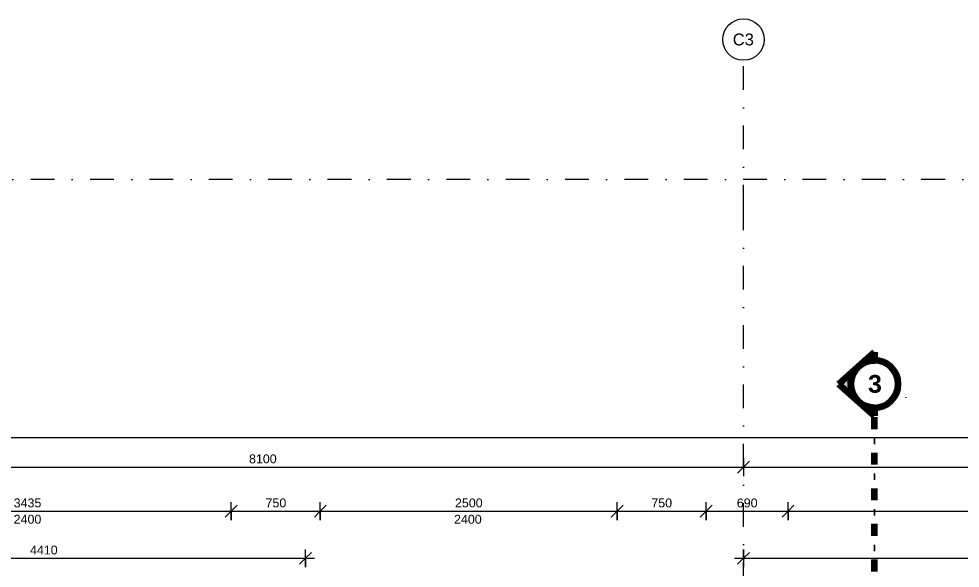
# Model space of a CAD drawing. Header units: millimetres. Extents: x -47720 to -5768, y -7799 to 13087.
# Drawn here: x -42939 to -35010, y 8455 to 13087 of the extents above; entities that cross this region are included whole.
import ezdxf

# ---------------------------------------------------------------- set-up
doc = ezdxf.new("R2010")
doc.units = ezdxf.units.MM
for name, pattern in [('HA_DashDot_10mm-S3mm', [500, 200, -150, 0, -150]), ('HA_DashDot_4mm-S1mm', [200, 100, -50, 0, -50]), ('HA_DashDot_6mm-S2mm', [300, 100, -100, 0, -100])]:
    doc.linetypes.add(name, pattern=pattern)
for name, color, linetype, lineweight in [('A-____-____-DIMS', 9, 'Continuous', 5), ('A-____-____-DIMS-50', 9, 'Continuous', 5), ('A-WALL-____-IDEN', 9, 'Continuous', 9), ('G-____-____-SYMB', 9, 'HA_DashDot_4mm-S1mm', 9), ('S-GRID-____-IDEN', 9, 'Continuous', 9), ('S-GRID-____-OTLN', 9, 'Continuous', 5)]:
    doc.layers.add(name, color=color, linetype=linetype, lineweight=lineweight)
doc.styles.add('Arial', font='arial.ttf', dxfattribs={"height": 100})
doc.styles.add('Arial_1', font='arial.ttf', dxfattribs={"height": 75})
doc.styles.add('Arial_3', font='arial.ttf', dxfattribs={"height": 50})
doc.styles.add('Arial_B_1', font='arialbd.ttf', dxfattribs={"height": 150})
doc.dimstyles.new('Inner_Dimensions', dxfattribs={"dimscale": 304.8, "dimtxt": 76.519455, "dimasz": 0.328084, "dimexe": 0.246063, "dimexo": 0.0625, "dimgap": 0.032808, "dimtad": 1, "dimdec": 0, "dimzin": 0, "dimdsep": 46, "dimtxsty": 'Arial_1', "dimblk1": 'OBLIQUE', "dimblk2": 'OBLIQUE', "dimsah": 1, "dimcen": 0.09, "dimdle": 0.246063, "dimazin": 0, "dimtfac": 1, "dimtdec": 4, "dimtix": 1, "dimtmove": 0, "dimatfit": 3, "dimfxl": 0.246063, "dimfxlon": 1, "dimtvp": 1, "dimtolj": 1, "dimtzin": 0, "dimlwd": 9, "dimlwe": 9, "dimarcsym": 2})

# ---------------------------------------------------------------- blocks, each defined once
blk = doc.blocks.new('Grid - Radius 3_5mm-353793-DPS_2NP-C')
at = {"layer": 'S-GRID-____-IDEN'}
blk.add_circle((0, 0), 3.5, dxfattribs=at)
blk = doc.blocks.new('DIMBLOCK54-DPS_2NP-C')
at = {"layer": 'A-____-____-DIMS-50', "lineweight": 9}
for p, q in [((-44584.9, 8860.7), (-44584.9, 9010.7)), ((-44584.9, 8935.7), (-44534.9, 8985.7)), ((-41149.9, 8860.7), (-41149.9, 9010.7)), ((-41149.9, 8935.7), (-41099.9, 8985.7)), ((-44584.9, 8935.7), (-44634.9, 8885.7)), ((-44584.9, 8935.7), (-41149.9, 8935.7)), ((-44584.9, 8935.7), (-44584.9, 8860.7)), ((-41149.9, 8935.7), (-41199.9, 8885.7)), ((-41149.9, 8935.7), (-41149.9, 8860.7))]:
    blk.add_line(p, q, dxfattribs=at)
at = {"layer": 'A-____-____-DIMS-50', "color": 0, "lineweight": 9, "char_height": 75, "width": 276.883, "attachment_point": 1, "line_spacing_factor": 0.941778, "style": 'Arial_1'}
for s, insert in [('3435', (-42982.8, 9043.1)), ('2400', (-42982.8, 8905.4))]:
    blk.add_mtext(s, dxfattribs=dict(at, insert=insert))
blk = doc.blocks.new('_Oblique')
at = {"color": 0, "linetype": 'ByBlock', "lineweight": -2}
blk.add_line((-0.5, -0.5), (0.5, 0.5), dxfattribs=at)
blk = doc.blocks.new('DIMBLOCK55-DPS_2NP-C')
at = {"layer": 'A-____-____-DIMS-50', "lineweight": 9}
for p, q in [((-41149.9, 8860.7), (-41149.9, 9010.7)), ((-41149.9, 8935.7), (-41099.9, 8985.7)), ((-40399.9, 8860.7), (-40399.9, 9010.7)), ((-40399.9, 8935.7), (-40349.9, 8985.7)), ((-41149.9, 8935.7), (-41199.9, 8885.7)), ((-41149.9, 8935.7), (-40399.9, 8935.7)), ((-41149.9, 8935.7), (-41149.9, 8860.7)), ((-40399.9, 8935.7), (-40449.9, 8885.7)), ((-40399.9, 8935.7), (-40399.9, 8860.7))]:
    blk.add_line(p, q, dxfattribs=at)
at = {"layer": 'A-____-____-DIMS-50', "color": 0, "lineweight": 9, "insert": (-40861.4, 9043.1), "char_height": 75, "width": 207.662, "attachment_point": 1, "line_spacing_factor": 0.941778, "style": 'Arial_1'}
blk.add_mtext('750', dxfattribs=at)
blk = doc.blocks.new('DIMBLOCK56-DPS_2NP-C')
at = {"layer": 'A-____-____-DIMS-50', "lineweight": 9}
for p, q in [((-40399.9, 8860.7), (-40399.9, 9010.7)), ((-40399.9, 8935.7), (-40349.9, 8985.7)), ((-37899.9, 8860.7), (-37899.9, 9010.7)), ((-37899.9, 8935.7), (-37849.9, 8985.7)), ((-40399.9, 8935.7), (-40449.9, 8885.7)), ((-40399.9, 8935.7), (-37899.9, 8935.7)), ((-40399.9, 8935.7), (-40399.9, 8860.7)), ((-37899.9, 8935.7), (-37949.9, 8885.7)), ((-37899.9, 8935.7), (-37899.9, 8860.7))]:
    blk.add_line(p, q, dxfattribs=at)
at = {"layer": 'A-____-____-DIMS-50', "color": 0, "lineweight": 9, "insert": (-39265.3, 9043.1), "char_height": 75, "width": 276.883, "attachment_point": 1, "line_spacing_factor": 0.941778, "style": 'Arial_1'}
blk.add_mtext('2500', dxfattribs=at)
blk = doc.blocks.new('DIMBLOCK57-DPS_2NP-C')
at = {"layer": 'A-____-____-DIMS-50', "lineweight": 9}
for p, q in [((-37899.9, 8860.7), (-37899.9, 9010.7)), ((-37899.9, 8935.7), (-37849.9, 8985.7)), ((-37149.9, 8860.7), (-37149.9, 9010.7)), ((-37149.9, 8935.7), (-37099.9, 8985.7)), ((-37899.9, 8935.7), (-37949.9, 8885.7)), ((-37899.9, 8935.7), (-37149.9, 8935.7)), ((-37899.9, 8935.7), (-37899.9, 8860.7)), ((-37149.9, 8935.7), (-37199.9, 8885.7)), ((-37149.9, 8935.7), (-37149.9, 8860.7))]:
    blk.add_line(p, q, dxfattribs=at)
at = {"layer": 'A-____-____-DIMS-50', "color": 0, "lineweight": 9, "insert": (-37611.4, 9043.1), "char_height": 75, "width": 207.662, "attachment_point": 1, "line_spacing_factor": 0.941778, "style": 'Arial_1'}
blk.add_mtext('750', dxfattribs=at)
blk = doc.blocks.new('DIMBLOCK58-DPS_2NP-C')
at = {"layer": 'A-____-____-DIMS-50', "lineweight": 9}
for p, q in [((-37149.9, 8860.7), (-37149.9, 9010.7)), ((-37149.9, 8935.7), (-37099.9, 8985.7)), ((-36459.9, 8860.7), (-36459.9, 9010.7)), ((-36459.9, 8935.7), (-36409.9, 8985.7)), ((-37149.9, 8935.7), (-37199.9, 8885.7)), ((-37149.9, 8935.7), (-36459.9, 8935.7)), ((-37149.9, 8935.7), (-37149.9, 8860.7)), ((-36459.9, 8935.7), (-36509.9, 8885.7)), ((-36459.9, 8935.7), (-36459.9, 8860.7))]:
    blk.add_line(p, q, dxfattribs=at)
at = {"layer": 'A-____-____-DIMS-50', "color": 0, "lineweight": 9, "insert": (-36891.4, 9043.1), "char_height": 75, "width": 207.662, "attachment_point": 1, "line_spacing_factor": 0.941778, "style": 'Arial_1'}
blk.add_mtext('690', dxfattribs=at)
blk = doc.blocks.new('DIMBLOCK59-DPS_2NP-C')
at = {"layer": 'A-____-____-DIMS-50', "lineweight": 9}
for p, q in [((-36459.9, 8860.7), (-36459.9, 9010.7)), ((-36459.9, 8935.7), (-36409.9, 8985.7)), ((-32309.9, 8860.7), (-32309.9, 9010.7)), ((-32309.9, 8935.7), (-32259.9, 8985.7)), ((-36459.9, 8935.7), (-36509.9, 8885.7)), ((-36459.9, 8935.7), (-32309.9, 8935.7)), ((-36459.9, 8935.7), (-36459.9, 8860.7)), ((-32309.9, 8935.7), (-32359.9, 8885.7)), ((-32309.9, 8935.7), (-32309.9, 8860.7))]:
    blk.add_line(p, q, dxfattribs=at)
at = {"layer": 'A-____-____-DIMS-50', "color": 0, "lineweight": 9, "insert": (-34500.3, 9043.1), "char_height": 75, "width": 276.883, "attachment_point": 1, "line_spacing_factor": 0.941778, "style": 'Arial_1'}
blk.add_mtext('4150', dxfattribs=at)
blk = doc.blocks.new('Section - With Sheet Number-366786-DPS_2NP-C')
at = {"layer": 'G-____-____-SYMB', "linetype": 'Continuous', "lineweight": 5}
h = blk.add_hatch(color=256, dxfattribs=at)
edge = h.paths.add_edge_path()
edge.add_line((1.37, 0), (0, 0))
edge.add_arc((-4, 0), 4, 0, 180)
edge.add_line((-8, 0), (-9.37, 0))
edge.add_line((-9.37, 0), (-4, 6))
edge.add_line((-4, 6), (1.37, 0))
at = {"layer": 'G-____-____-SYMB', "linetype": 'Continuous', "lineweight": 100}
for p, q in [((-4, 6), (-9.37, 0)), ((1.37, 0), (-4, 6)), ((-9.37, 0), (-8, 0)), ((0, 0), (1.37, 0))]:
    blk.add_line(p, q, dxfattribs=at)
blk.add_circle((-4, 0), 4, dxfattribs=at)
blk.add_arc((-4, 0), 4, 0, 180, dxfattribs=at)
blk = doc.blocks.new('DIMBLOCK178-DPS_2NP-C')
at = {"layer": 'A-____-____-DIMS-50', "lineweight": 9}
for p, q in [((-45319.9, 9482.5), (-45319.9, 9632.5)), ((-45319.9, 9557.5), (-45269.9, 9607.5)), ((-22949.9, 9482.5), (-22949.9, 9632.5)), ((-22949.9, 9557.5), (-22899.9, 9607.5)), ((-45394.9, 9557.5), (-22874.9, 9557.5)), ((-45319.9, 9557.5), (-45369.9, 9507.5)), ((-45319.9, 9557.5), (-45319.9, 9482.5)), ((-22949.9, 9557.5), (-22999.9, 9507.5)), ((-22949.9, 9557.5), (-22949.9, 9482.5))]:
    blk.add_line(p, q, dxfattribs=at)
at = {"layer": 'A-____-____-DIMS-50', "color": 0, "lineweight": 9, "insert": (-34279.1, 9664.9), "char_height": 75, "width": 346.103, "attachment_point": 1, "line_spacing_factor": 0.941778, "style": 'Arial_1'}
blk.add_mtext('22370', dxfattribs=at)
blk = doc.blocks.new('DIMBLOCK201-DPS_2NP-C')
at = {"layer": 'A-____-____-DIMS-50', "lineweight": 9}
for p, q in [((-44934.9, 9382.5), (-44934.9, 9232.5)), ((-44934.9, 9307.5), (-44934.9, 9382.5)), ((-44934.9, 9307.5), (-44884.9, 9357.5)), ((-36834.9, 9382.5), (-36834.9, 9232.5)), ((-36834.9, 9307.5), (-36834.9, 9382.5)), ((-36834.9, 9307.5), (-36784.9, 9357.5)), ((-44934.9, 9307.5), (-44984.9, 9257.5)), ((-44934.9, 9307.5), (-36834.9, 9307.5)), ((-36834.9, 9307.5), (-36884.9, 9257.5))]:
    blk.add_line(p, q, dxfattribs=at)
at = {"layer": 'A-____-____-DIMS-50', "color": 0, "lineweight": 9, "insert": (-41000.3, 9414.9), "char_height": 75, "width": 276.883, "attachment_point": 1, "line_spacing_factor": 0.941778, "style": 'Arial_1'}
blk.add_mtext('8100', dxfattribs=at)
blk = doc.blocks.new('DIMBLOCK202-DPS_2NP-C')
at = {"layer": 'A-____-____-DIMS-50', "lineweight": 9}
for p, q in [((-36834.9, 9382.5), (-36834.9, 9232.5)), ((-36834.9, 9307.5), (-36834.9, 9382.5)), ((-36834.9, 9307.5), (-36784.9, 9357.5)), ((-28734.9, 9382.5), (-28734.9, 9232.5)), ((-28734.9, 9307.5), (-28734.9, 9382.5)), ((-28734.9, 9307.5), (-28684.9, 9357.5)), ((-36834.9, 9307.5), (-36884.9, 9257.5)), ((-36834.9, 9307.5), (-28734.9, 9307.5)), ((-28734.9, 9307.5), (-28784.9, 9257.5))]:
    blk.add_line(p, q, dxfattribs=at)
at = {"layer": 'A-____-____-DIMS-50', "color": 0, "lineweight": 9, "insert": (-32900.3, 9414.9), "char_height": 75, "width": 276.883, "attachment_point": 1, "line_spacing_factor": 0.941778, "style": 'Arial_1'}
blk.add_mtext('8100', dxfattribs=at)
blk = doc.blocks.new('DIMBLOCK206-DPS_2NP-C')
at = {"layer": 'A-____-____-DIMS-50', "lineweight": 9}
for p, q in [((-44934.9, 8613.6), (-44934.9, 8463.6)), ((-44934.9, 8538.6), (-44934.9, 8613.6)), ((-44934.9, 8538.6), (-44884.9, 8588.6)), ((-40524.9, 8463.6), (-40524.9, 8613.6)), ((-40524.9, 8538.6), (-40474.9, 8588.6)), ((-45009.9, 8538.6), (-40449.9, 8538.6)), ((-44934.9, 8538.6), (-44984.9, 8488.6)), ((-40524.9, 8538.6), (-40574.9, 8488.6)), ((-40524.9, 8538.6), (-40524.9, 8463.6))]:
    blk.add_line(p, q, dxfattribs=at)
at = {"layer": 'A-____-____-DIMS-50', "color": 0, "lineweight": 9, "insert": (-42845.3, 8646), "char_height": 75, "width": 276.883, "attachment_point": 1, "line_spacing_factor": 0.941778, "style": 'Arial_1'}
blk.add_mtext('4410', dxfattribs=at)
blk = doc.blocks.new('DIMBLOCK207-DPS_2NP-C')
at = {"layer": 'A-____-____-DIMS-50', "lineweight": 9}
for p, q in [((-36834.9, 8613.6), (-36834.9, 8463.6)), ((-36834.9, 8538.6), (-36834.9, 8613.6)), ((-36834.9, 8538.6), (-36784.9, 8588.6)), ((-32649.9, 8463.6), (-32649.9, 8613.6)), ((-32649.9, 8538.6), (-32599.9, 8588.6)), ((-36909.9, 8538.6), (-32574.9, 8538.6)), ((-36834.9, 8538.6), (-36884.9, 8488.6)), ((-32649.9, 8538.6), (-32699.9, 8488.6)), ((-32649.9, 8538.6), (-32649.9, 8463.6))]:
    blk.add_line(p, q, dxfattribs=at)
at = {"layer": 'A-____-____-DIMS-50', "color": 0, "lineweight": 9, "insert": (-34857.8, 8646), "char_height": 75, "width": 276.883, "attachment_point": 1, "line_spacing_factor": 0.941778, "style": 'Arial_1'}
blk.add_mtext('4185', dxfattribs=at)

msp = doc.modelspace()

# ---------------------------------------------------------------- linework, layer by layer
at = {"layer": 'G-____-____-SYMB', "linetype": 'HA_DashDot_6mm-S2mm', "lineweight": 100}
msp.add_line((-35731.9, 7527.8), (-35731.9, 9807.8), dxfattribs=at)
at = {"layer": 'S-GRID-____-OTLN', "linetype": 'HA_DashDot_10mm-S3mm', "lineweight": 9}
for p, q in [((-36834.9, 11487.4), (-36834.9, 12737.4)), ((-22634.8, 11733.2), (-46120.1, 11733.2)), ((-36834.9, -6198.9), (-36834.9, 11487.4))]:
    msp.add_line(p, q, dxfattribs=at)

# ---------------------------------------------------------------- block references
at = {"layer": 'G-____-____-SYMB', "linetype": 'Continuous', "lineweight": 100, "extrusion": (0, 0, -1), "xscale": 49.99999999999998, "yscale": 49.99999999999998, "zscale": 49.99999999999998, "rotation": 270.0000000000002}
msp.add_blockref('Section - With Sheet Number-366786-DPS_2NP-C', (35731.9, 9807.8), dxfattribs=at)
at = {"layer": 'S-GRID-____-IDEN', "xscale": 49.99999999999998, "yscale": 49.99999999999998, "zscale": 49.99999999999998}
msp.add_blockref('Grid - Radius 3_5mm-353793-DPS_2NP-C', (-36834.9, 12912.4), dxfattribs=at)

# ---------------------------------------------------------------- texts
at = {"layer": 'A-WALL-____-IDEN', "lineweight": 5, "insert": (-39273.3, 8905.1), "char_height": 75, "width": 288.607, "attachment_point": 1, "style": 'Arial_1'}
msp.add_mtext('2400', dxfattribs=at)
at = {"layer": 'G-____-____-SYMB', "linetype": 'Continuous', "lineweight": 5, "attachment_point": 1}
for s, insert, char_height, width, style in [('\\fArial|b1|i0|c0|p34|;3', (-35786, 10084.5), 150, 144.304, 'Arial_B_1'), ('-', (-35478.4, 9927.5), 50, 28.059, 'Arial_3')]:
    msp.add_mtext(s, dxfattribs=dict(at, insert=insert, char_height=char_height, width=width, style=style))
at = {"layer": 'S-GRID-____-IDEN', "lineweight": 5, "insert": (-36925.8, 12963.2), "char_height": 100, "width": 220.464, "attachment_point": 1, "style": 'Arial'}
msp.add_mtext('C3', dxfattribs=at)

# ---------------------------------------------------------------- dimensions: what is measured, and where the dimension line sits
at = {"layer": 'A-____-____-DIMS', "lineweight": 9}
for base, p1, p2, override, picture, middle in [((-22949.9, 9557.5), (-45319.9, 9482.5), (-22949.9, 9482.5), {"dimpost": '<>', "dimfxl": 22370}, 'DIMBLOCK178-DPS_2NP-C', (-34134.9, 9605.8)), ((-36834.9, 9307.5), (-44934.9, 9382.5), (-36834.9, 9382.5), {"dimpost": '<>', "dimfxl": 8100}, 'DIMBLOCK201-DPS_2NP-C', (-40884.9, 9355.8)), ((-28734.9, 9307.5), (-36834.9, 9382.5), (-28734.9, 9382.5), {"dimpost": '<>', "dimfxl": 8100}, 'DIMBLOCK202-DPS_2NP-C', (-32784.9, 9355.8)), ((-40399.9, 8935.7), (-41149.9, 8860.7), (-40399.9, 8860.7), {"dimpost": '<>', "dimfxl": 750}, 'DIMBLOCK55-DPS_2NP-C', (-40774.9, 8984)), ((-37899.9, 8935.7), (-40399.9, 8860.7), (-37899.9, 8860.7), {"dimpost": '<>', "dimfxl": 2500}, 'DIMBLOCK56-DPS_2NP-C', (-39149.9, 8984)), ((-37149.9, 8935.7), (-37899.9, 8860.7), (-37149.9, 8860.7), {"dimpost": '<>', "dimfxl": 750}, 'DIMBLOCK57-DPS_2NP-C', (-37524.9, 8984)), ((-36459.9, 8935.7), (-37149.9, 8860.7), (-36459.9, 8860.7), {"dimpost": '<>', "dimfxl": 690}, 'DIMBLOCK58-DPS_2NP-C', (-36804.9, 8984)), ((-32309.9, 8935.7), (-36459.9, 8860.7), (-32309.9, 8860.7), {"dimpost": '<>', "dimfxl": 4150}, 'DIMBLOCK59-DPS_2NP-C', (-34384.9, 8984)), ((-40524.9, 8538.6), (-44934.9, 8613.6), (-40524.9, 8463.6), {"dimpost": '<>', "dimfxl": 4412.550283}, 'DIMBLOCK206-DPS_2NP-C', (-42729.9, 8586.9)), ((-32649.9, 8538.6), (-36834.9, 8613.6), (-32649.9, 8463.6), {"dimpost": '<>', "dimfxl": 4187.687309}, 'DIMBLOCK207-DPS_2NP-C', (-34742.4, 8586.9))]:
    dim = msp.add_linear_dim(base=base, p1=p1, p2=p2, dimstyle='Inner_Dimensions', override=override, dxfattribs=at)
    dim.commit()
    dim.dimension.update_dxf_attribs({"geometry": picture, "text_midpoint": middle})
dim = msp.add_linear_dim(base=(-41149.9, 8935.7), p1=(-44584.9, 8860.7), p2=(-41149.9, 8860.7), text='<>\\X2400', dimstyle='Inner_Dimensions', override={"dimpost": '<>', "dimfxl": 3435}, dxfattribs=at)
dim.commit()
dim.dimension.update_dxf_attribs({"geometry": 'DIMBLOCK54-DPS_2NP-C', "text_midpoint": (-42867.4, 8935.7)})

doc.saveas('drawing.dxf')
